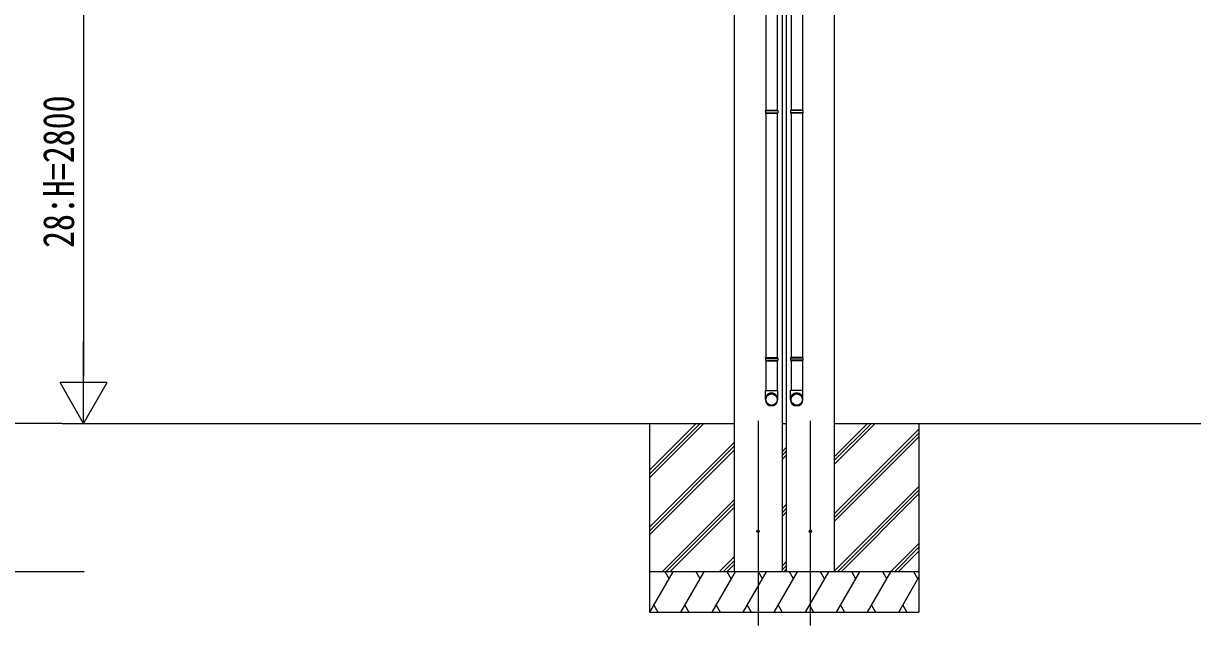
# Model space of a CAD drawing. Units: millimetres, scale not verified. Extents: x -14718 to 14718, y -10395 to 10395.
# Drawn here: x -10691 to -6351, y -6088 to -3854 of the extents above; entities that cross this region are included whole.
import ezdxf
from ezdxf.enums import TextEntityAlignment as Align

# ---------------------------------------------------------------- set-up
doc = ezdxf.new("R2010")
doc.units = ezdxf.units.MM
doc.header["$LTSCALE"] = 50
for name, color, linetype in [('0-3_YKK_12', 2, 'Continuous'), ('0-4_YKK_13', 4, 'Continuous'), ('0-5_YKK_A1', 4, 'Continuous'), ('0-6_YKK_D', 6, 'Continuous')]:
    doc.layers.add(name, color=color, linetype=linetype)
doc.styles.add('ＭＳ ゴシック', font='')
doc.styles.get('ＭＳ ゴシック').set_extended_font_data('MS Gothic')

msp = doc.modelspace()

# ---------------------------------------------------------------- linework, layer by layer
at = {"layer": '0-3_YKK_12'}
for p, q in [((-7964.31, -5328.29), (-7964.31, -6087.5)), ((-7770.55, -5328.29), (-7770.55, -6087.5))]:
    msp.add_line(p, q, dxfattribs=at)
at = {"layer": '0-4_YKK_13'}
for p, q in [((-7935.01, -3313.89), (-7935.01, -4175.58)), ((-7893.01, -3313.89), (-7893.01, -4175.58)), ((-7841.85, -3313.89), (-7841.85, -4175.58)), ((-7799.85, -3313.89), (-7799.85, -4175.58)), ((-7937.01, -4177.58), (-7936.01, -4175.58)), ((-7937.01, -4177.58), (-7891.01, -4177.58)), ((-7937.01, -4177.58), (-7937.01, -4185.58)), ((-7937.01, -4185.58), (-7891.01, -4185.58)), ((-7937.01, -4185.58), (-7936.01, -4187.58)), ((-7936.01, -4175.58), (-7892.01, -4175.58)), ((-7936.01, -4187.58), (-7892.01, -4187.58)), ((-7935.01, -4187.58), (-7935.01, -5093.27)), ((-7893.01, -4187.58), (-7893.01, -5093.27)), ((-7891.01, -4177.58), (-7892.01, -4175.58)), ((-7843.85, -4177.58), (-7842.85, -4175.58)), ((-7797.85, -4177.58), (-7843.85, -4177.58)), ((-7797.85, -4185.58), (-7843.85, -4185.58)), ((-7798.85, -4175.58), (-7842.85, -4175.58)), ((-7798.85, -4187.58), (-7842.85, -4187.58)), ((-7841.85, -4187.58), (-7841.85, -5093.27)), ((-7799.85, -4187.58), (-7799.85, -5093.27)), ((-7797.85, -4177.58), (-7798.85, -4175.58)), ((-7797.85, -4185.58), (-7798.85, -4187.58)), ((-7797.85, -4177.58), (-7797.85, -4185.58)), ((-7937.01, -5095.27), (-7936.01, -5093.27)), ((-7937.01, -5095.27), (-7891.01, -5095.27)), ((-7937.01, -5095.27), (-7937.01, -5103.27)), ((-7937.01, -5103.27), (-7891.01, -5103.27)), ((-7937.01, -5103.27), (-7936.01, -5105.27)), ((-7936.01, -5093.27), (-7892.01, -5093.27)), ((-7936.01, -5105.27), (-7892.01, -5105.27)), ((-7935.01, -5105.27), (-7935.01, -5215.27)), ((-7893.01, -5105.27), (-7893.01, -5215.27)), ((-7891.01, -5095.27), (-7892.01, -5093.27)), ((-7843.85, -5095.27), (-7842.85, -5093.27)), ((-7797.85, -5095.27), (-7843.85, -5095.27)), ((-7797.85, -5103.27), (-7843.85, -5103.27)), ((-7798.85, -5093.27), (-7842.85, -5093.27)), ((-7798.85, -5105.27), (-7842.85, -5105.27)), ((-7841.85, -5105.27), (-7841.85, -5215.27)), ((-7799.85, -5105.27), (-7799.85, -5215.27)), ((-7797.85, -5095.27), (-7798.85, -5093.27)), ((-7797.85, -5103.27), (-7798.85, -5105.27)), ((-7797.85, -5095.27), (-7797.85, -5103.27)), ((-7937.01, -5249.41), (-7937.01, -5215.27)), ((-7937.01, -5215.27), (-7891.01, -5215.27)), ((-7891.01, -5249.41), (-7891.01, -5215.27)), ((-7843.85, -5249.41), (-7843.85, -5215.27)), ((-7797.85, -5215.27), (-7843.85, -5215.27)), ((-7797.85, -5249.41), (-7797.85, -5215.27))]:
    msp.add_line(p, q, dxfattribs=at)
for points in [[(-7891.01, -4177.58), (-7891.01, -4185.58), (-7892.01, -4187.58)], [(-7843.85, -4177.58), (-7843.85, -4185.58), (-7842.85, -4187.58)], [(-7891.01, -5095.27), (-7891.01, -5103.27), (-7892.01, -5105.27)], [(-7843.85, -5095.27), (-7843.85, -5103.27), (-7842.85, -5105.27)]]:
    msp.add_lwpolyline(points, dxfattribs=at)
for centre in [(-7964.31, -5737.5), (-7770.55, -5737.5)]:
    msp.add_circle(centre, 4.5, dxfattribs=at)
for centre, major_axis, ratio, start_param, end_param in [((-7914.01, -5247.67), (23, 0), 0.996195, 6.2831853, 9.424778), ((-7914.01, -5249.41), (23, 0), 0.996195, 6.2831853, 9.424778), ((-7914.01, -5249.41), (0, -23.43), 0.981806, 4.712389, 7.8539816), ((-7820.85, -5247.67), (-23, 0), 0.996195, 3.1415927, 6.2831853), ((-7820.85, -5249.41), (-23, 0), 0.996195, 3.1415927, 6.2831853), ((-7820.85, -5249.41), (0, -23.43), 0.981806, 4.712389, 7.8539816)]:
    msp.add_ellipse(centre, major_axis=major_axis, ratio=ratio, start_param=start_param, end_param=end_param, dxfattribs=at)
for centre, major_axis in [((-7914.01, -5249.41), (-21, 0)), ((-7820.85, -5249.41), (21, 0))]:
    msp.add_ellipse(centre, major_axis=major_axis, ratio=0.996195, dxfattribs=at)
at = {"layer": '0-5_YKK_A1'}
for p, q in [((-8053.31, -3007), (-8053.31, -5887.5)), ((-7681.55, -3007), (-7681.55, -5887.5)), ((-7875.31, -3183.34), (-7875.31, -5887.5)), ((-7859.55, -3183.34), (-7859.55, -5887.5)), ((-10547.31, -5337.5), (-8053.31, -5337.5)), ((-8367.43, -5337.5), (-8367.43, -6037.5)), ((-8367.43, -5511.21), (-8193.72, -5337.5)), ((-8367.43, -5525.35), (-8179.58, -5337.5)), ((-8367.43, -5539.49), (-8165.43, -5337.5)), ((-7875.31, -5337.5), (-7859.55, -5337.5)), ((-7681.55, -5337.5), (-5187.55, -5337.5)), ((-7681.55, -5461.43), (-7557.48, -5337.5)), ((-7681.55, -5475.57), (-7543.32, -5337.5)), ((-7681.55, -5489.72), (-7529.16, -5337.5)), ((-7367.43, -5337.5), (-7367.43, -6037.5)), ((-7681.55, -5673.36), (-7367.43, -5359.24)), ((-7681.55, -5687.51), (-7367.43, -5373.39)), ((-8367.43, -5722.59), (-8053.31, -5408.47)), ((-8367.43, -5736.73), (-8053.31, -5422.62)), ((-7681.55, -5701.65), (-7367.43, -5387.53)), ((-8367.43, -5750.88), (-8053.31, -5436.76)), ((-7875.31, -5442.61), (-7859.55, -5426.85)), ((-7875.31, -5456.75), (-7859.55, -5440.99)), ((-7875.31, -5470.89), (-7859.55, -5455.14)), ((-7681.55, -5885.12), (-7367.43, -5571)), ((-7669.79, -5887.5), (-7367.43, -5585.14)), ((-8320.21, -5887.5), (-8053.31, -5620.6)), ((-8306.06, -5887.5), (-8053.31, -5634.75)), ((-7875.31, -5654.74), (-7859.55, -5638.98)), ((-7655.65, -5887.5), (-7367.43, -5599.29)), ((-8291.92, -5887.5), (-8053.31, -5648.89)), ((-7875.31, -5668.88), (-7859.55, -5653.12)), ((-7875.31, -5683.02), (-7859.55, -5667.27)), ((-7472.17, -5887.5), (-7367.43, -5782.76)), ((-7458.03, -5887.5), (-7367.43, -5796.9)), ((-7443.89, -5887.5), (-7367.43, -5811.04)), ((-8108.07, -5887.5), (-8053.31, -5832.74)), ((-8093.93, -5887.5), (-8053.31, -5846.88)), ((-7875.31, -5866.87), (-7859.55, -5851.11)), ((-7367.43, -5887.5), (-8367.43, -5887.5)), ((-8366.04, -6037.5), (-8279.44, -5887.5)), ((-8294.44, -5913.48), (-8309.44, -5887.5)), ((-8250.57, -6037.5), (-8163.97, -5887.5)), ((-8178.97, -5913.48), (-8193.97, -5887.5)), ((-8135.1, -6037.5), (-8048.5, -5887.5)), ((-8079.79, -5887.5), (-8053.31, -5861.02)), ((-8063.5, -5913.48), (-8078.5, -5887.5)), ((-8019.63, -6037.5), (-7933.03, -5887.5)), ((-7948.03, -5913.48), (-7963.03, -5887.5)), ((-7904.16, -6037.5), (-7817.56, -5887.5)), ((-7875.31, -5881.01), (-7859.55, -5865.26)), ((-7867.65, -5887.5), (-7859.55, -5879.4)), ((-7832.56, -5913.48), (-7847.56, -5887.5)), ((-7788.69, -6037.5), (-7702.09, -5887.5)), ((-7717.09, -5913.48), (-7732.09, -5887.5)), ((-7673.22, -6037.5), (-7586.62, -5887.5)), ((-7601.62, -5913.48), (-7616.62, -5887.5)), ((-7557.75, -6037.5), (-7471.15, -5887.5)), ((-7486.15, -5913.48), (-7501.15, -5887.5)), ((-7370.68, -5913.48), (-7385.68, -5887.5)), ((-7442.28, -6037.5), (-7367.43, -5907.85)), ((-8351.05, -6011.52), (-8336.05, -6037.5)), ((-8235.58, -6011.52), (-8220.58, -6037.5)), ((-8120.1, -6011.52), (-8105.11, -6037.5)), ((-8004.64, -6011.52), (-7989.64, -6037.5)), ((-7889.17, -6011.52), (-7874.17, -6037.5)), ((-7773.69, -6011.52), (-7758.69, -6037.5)), ((-7658.23, -6011.52), (-7643.23, -6037.5)), ((-7542.75, -6011.52), (-7527.76, -6037.5)), ((-7427.28, -6011.52), (-7412.29, -6037.5)), ((-8367.43, -6037.5), (-7367.43, -6037.5))]:
    msp.add_line(p, q, dxfattribs=at)
at = {"layer": '0-6_YKK_D'}
for p, q in [((-10467.43, -3312.5), (-10467.43, -5162.5)), ((-10467.43, -5337.5), (-10467.43, -5034.39)), ((-10467.43, -5337.5), (-10554.93, -5185.95)), ((-10379.93, -5185.95), (-10554.93, -5185.95)), ((-10467.43, -5337.5), (-10379.93, -5185.95)), ((-10549.31, -5337.5), (-11368.43, -5337.5)), ((-10548.31, -5337.5), (-11368.43, -5337.5)), ((-10465.02, -5887.5), (-11368.43, -5887.5))]:
    msp.add_line(p, q, dxfattribs=at)

# ---------------------------------------------------------------- texts
at = {"layer": '0-6_YKK_D', "style": 'ＭＳ ゴシック', "width": 0.8}
msp.add_text('28:H=2800', height=115.5, rotation=90, dxfattribs=at).set_placement((-10468.43, -4686.9), align=Align.BOTTOM_LEFT)

doc.saveas('drawing.dxf')
